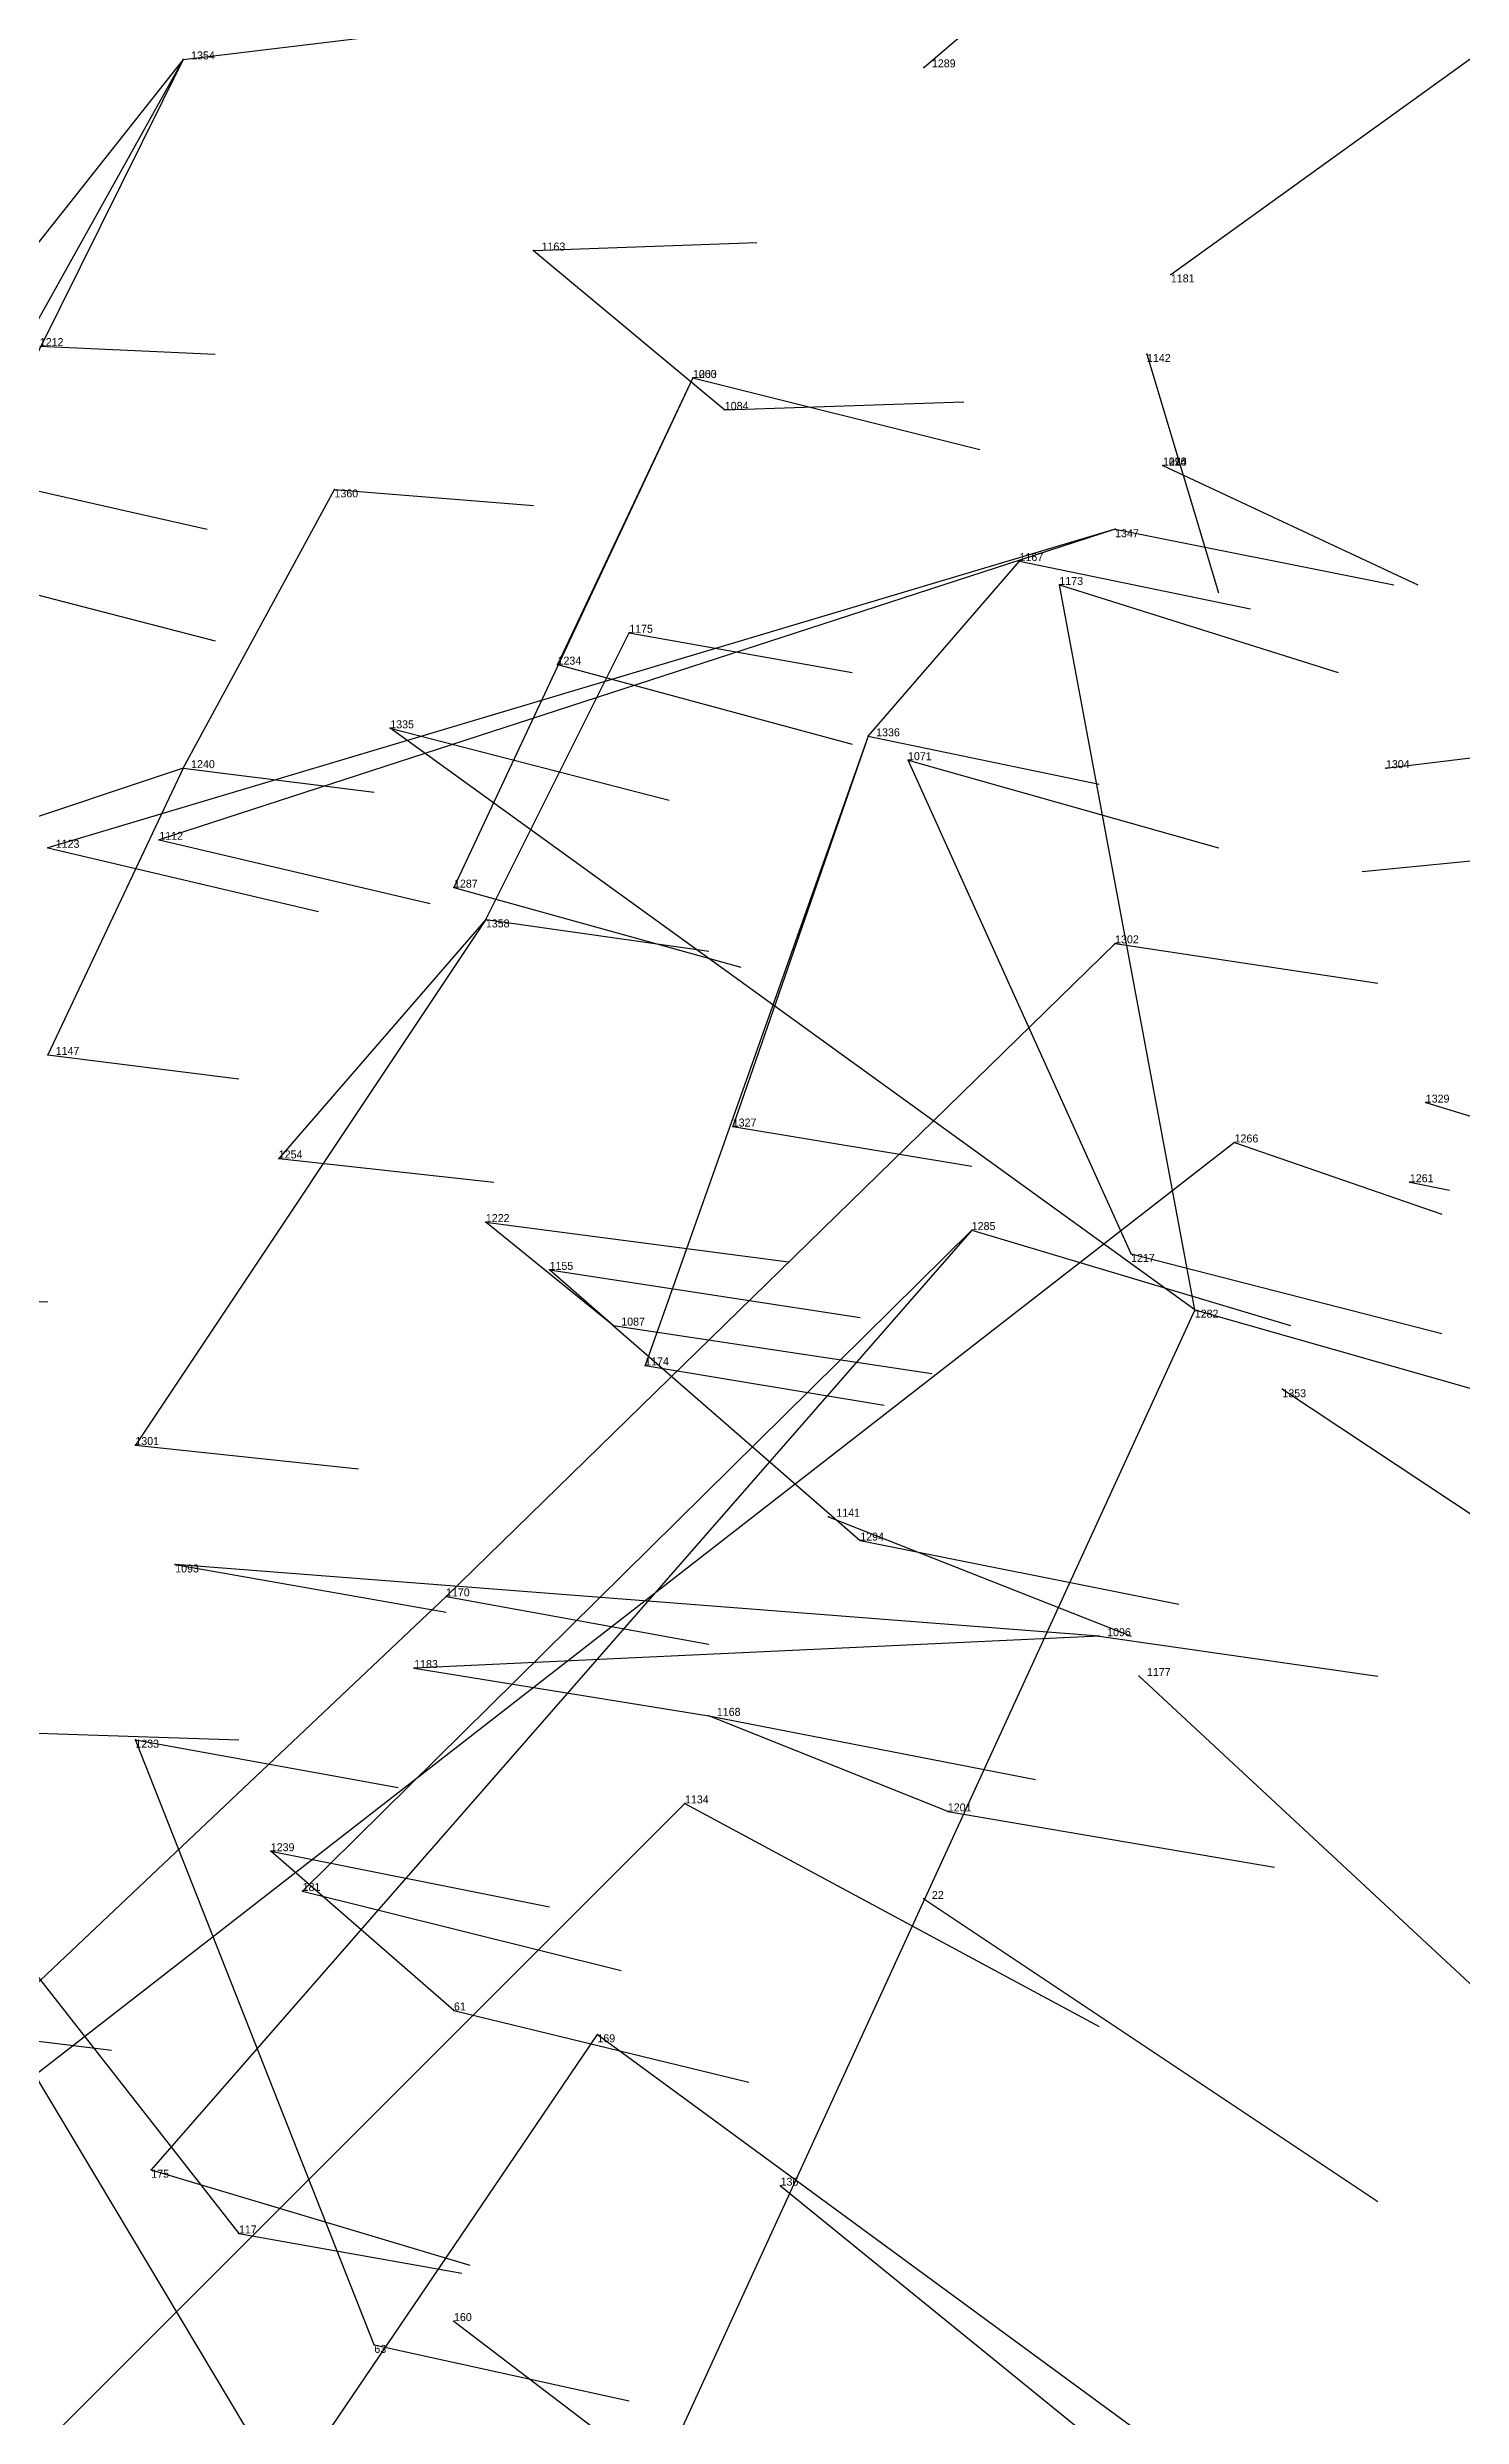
# Model space of a CAD drawing. Extents: x -747426.44 to -747424.45, y -964659.9 to -964657.28.
# Drawn here: x -747424.793 to -747424.6155, y -964658.206 to -964657.9085 of the extents above; entities that cross this region are included whole.
import ezdxf

# ---------------------------------------------------------------- set-up
doc = ezdxf.new("R2010")
doc.units = 0
for name, color, linetype in [('Facilities', 3, 'CONTINUOUS'), ('Facilities_lines', 3, 'CONTINUOUS'), ('Normals', 1, 'CONTINUOUS'), ('Source_points', 5, 'CONTINUOUS'), ('Text', 3, 'CONTINUOUS')]:
    doc.layers.add(name, color=color, linetype=linetype)

msp = doc.modelspace()

# ---------------------------------------------------------------- linework, layer by layer
at = {"layer": 'Facilities', "color": 3}
for p in [(-747424.776, -964657.91, 137.258), (-747424.683, -964657.911, 137.237), (-747424.732, -964657.934, 137.254), (-747424.652, -964657.937, 137.222), (-747424.655, -964657.947, 137.026), (-747424.712, -964657.95, 137.04), (-747424.653, -964657.961, 137.017), (-747424.659, -964657.969, 137.017), (-747424.69, -964657.995, 137.233), (-747424.776, -964657.999, 137.264), (-747424.625, -964657.999, 137.21), (-747424.738, -964658.018, 137.25), (-747424.62, -964658.041, 137.194), (-747424.644, -964658.046, 136.995), (-747424.622, -964658.051, 136.987), (-747424.677, -964658.057, 137.229), (-747424.657, -964658.06, 137.004), (-747424.722, -964658.069, 137.038), (-747424.649, -964658.067, 136.996), (-747424.638, -964658.077, 137.204), (-747424.695, -964658.093, 137.23), (-747424.743, -964658.103, 137.236), (-747424.661, -964658.108, 137.017), (-747424.656, -964658.113, 137.205), (-747424.713, -964658.129, 137.231), (-747424.68, -964658.13, 137.017), (-747424.683, -964658.141, 137.225), (-747424.742, -964658.155, 137.033), (-747424.701, -964658.177, 137.226), (-747424.742, -964658.194, 137.233), (-747424.752, -964658.197, 137.035)]:
    msp.add_point(p, dxfattribs=at)
at = {"layer": 'Facilities_lines', "color": 3}
for p, q in [((-747424.776, -964657.91, 137.258), (-747424.897, -964658.063, 137.287)), ((-747424.776, -964657.91, 137.258), (-747424.868, -964658.075, 137.281)), ((-747424.776, -964657.91, 137.258), (-747424.843, -964658.045, 137.281)), ((-747424.732, -964657.934, 137.254), (-747424.708, -964657.954, 137.238)), ((-747424.712, -964657.95, 137.04), (-747424.742, -964658.014, 137.052)), ((-747424.712, -964657.95, 137.04), (-747424.729, -964657.986, 137.041)), ((-747424.712, -964657.95, 137.04), (-747424.712, -964657.95, 137.04)), ((-747424.653, -964657.961, 137.017), (-747424.653, -964657.961, 137.017)), ((-747424.653, -964657.961, 137.017), (-747424.653, -964657.961, 137.017)), ((-747424.653, -964657.961, 137.017), (-747424.653, -964657.961, 137.017)), ((-747424.776, -964657.999, 137.264), (-747424.757, -964657.964, 137.254)), ((-747424.659, -964657.969, 137.017), (-747424.793, -964658.009, 137.077)), ((-747424.659, -964657.969, 137.017), (-747424.779, -964658.008, 137.078)), ((-747424.69, -964657.995, 137.233), (-747424.671, -964657.973, 137.233)), ((-747424.649, -964658.067, 136.996), (-747424.666, -964657.976, 137.017)), ((-747424.738, -964658.018, 137.25), (-747424.72, -964657.982, 137.249)), ((-747424.649, -964658.067, 136.996), (-747424.75, -964657.994, 137.05)), ((-747424.69, -964657.995, 137.233), (-747424.718, -964658.074, 137.236)), ((-747424.69, -964657.995, 137.233), (-747424.707, -964658.044, 137.245)), ((-747424.657, -964658.06, 137.004), (-747424.685, -964657.998, 137.027)), ((-747424.776, -964657.999, 137.264), (-747424.83, -964658.017, 137.27)), ((-747424.776, -964657.999, 137.264), (-747424.793, -964658.035, 137.265)), ((-747424.738, -964658.018, 137.25), (-747424.782, -964658.084, 137.26)), ((-747424.738, -964658.018, 137.25), (-747424.764, -964658.048, 137.259)), ((-747424.743, -964658.103, 137.236), (-747424.659, -964658.021, 137.228)), ((-747424.644, -964658.046, 136.995), (-747424.833, -964658.193, 137.077)), ((-747424.677, -964658.057, 137.229), (-747424.78, -964658.175, 137.248)), ((-747424.677, -964658.057, 137.229), (-747424.761, -964658.14, 137.237)), ((-747424.722, -964658.069, 137.038), (-747424.738, -964658.056, 137.046)), ((-747424.722, -964658.069, 137.038), (-747424.73, -964658.062, 137.047)), ((-747424.722, -964658.069, 137.038), (-747424.691, -964658.096, 137.024)), ((-747424.649, -964658.067, 136.996), (-747424.721, -964658.224, 137.02)), ((-747424.661, -964658.108, 137.017), (-747424.777, -964658.099, 137.065)), ((-747424.743, -964658.103, 137.236), (-747424.836, -964658.191, 137.273)), ((-747424.661, -964658.108, 137.017), (-747424.747, -964658.112, 137.049)), ((-747424.827, -964658.109, 137.081), (-747424.769, -964658.183, 137.052)), ((-747424.827, -964658.109, 137.081), (-747424.766, -964658.211, 137.045)), ((-747424.68, -964658.13, 137.017), (-747424.71, -964658.118, 137.024)), ((-747424.752, -964658.197, 137.035), (-747424.782, -964658.121, 137.056)), ((-747424.713, -964658.129, 137.231), (-747424.824, -964658.24, 137.258)), ((-747424.742, -964658.155, 137.033), (-747424.765, -964658.135, 137.039)), ((-747424.768, -964658.223, 137.242), (-747424.724, -964658.158, 137.232))]:
    msp.add_line(p, q, dxfattribs=at)
at = {"layer": 'Normals', "color": 1}
for p, q in [((-747424.683, -964657.911, 137.237), (-747424.628, -964657.864, 137.306)), ((-747424.652, -964657.937, 137.222), (-747424.584, -964657.888, 137.277)), ((-747424.776, -964657.91, 137.258), (-747424.751, -964657.907, 137.355)), ((-747424.732, -964657.934, 137.254), (-747424.704, -964657.933, 137.35)), ((-747424.794, -964657.946, 137.259), (-747424.772, -964657.947, 137.357)), ((-747424.655, -964657.947, 137.026), (-747424.646, -964657.977, 137.121)), ((-747424.712, -964657.95, 137.04), (-747424.676, -964657.959, 137.133)), ((-747424.712, -964657.95, 137.04), (-747424.676, -964657.959, 137.133)), ((-747424.708, -964657.954, 137.238), (-747424.678, -964657.953, 137.333)), ((-747424.804, -964657.962, 137.072), (-747424.773, -964657.969, 137.167)), ((-747424.804, -964657.962, 137.072), (-747424.773, -964657.969, 137.167)), ((-747424.653, -964657.961, 137.017), (-747424.621, -964657.976, 137.111)), ((-747424.653, -964657.961, 137.017), (-747424.621, -964657.976, 137.111)), ((-747424.653, -964657.961, 137.017), (-747424.621, -964657.976, 137.111)), ((-747424.653, -964657.961, 137.017), (-747424.621, -964657.976, 137.111)), ((-747424.757, -964657.964, 137.254), (-747424.732, -964657.966, 137.351)), ((-747424.659, -964657.969, 137.017), (-747424.624, -964657.976, 137.111)), ((-747424.671, -964657.973, 137.233), (-747424.642, -964657.979, 137.329)), ((-747424.803, -964657.975, 137.073), (-747424.772, -964657.983, 137.168)), ((-747424.666, -964657.976, 137.017), (-747424.631, -964657.987, 137.11)), ((-747424.72, -964657.982, 137.249), (-747424.692, -964657.987, 137.345)), ((-747424.729, -964657.986, 137.041), (-747424.692, -964657.996, 137.133)), ((-747424.625, -964657.999, 137.21), (-747424.534, -964657.988, 137.25)), ((-747424.75, -964657.994, 137.05), (-747424.715, -964658.003, 137.143)), ((-747424.69, -964657.995, 137.233), (-747424.661, -964658.001, 137.329)), ((-747424.685, -964657.998, 137.027), (-747424.646, -964658.009, 137.119)), ((-747424.776, -964657.999, 137.264), (-747424.752, -964658.002, 137.361)), ((-747424.793, -964658.009, 137.077), (-747424.759, -964658.017, 137.171)), ((-747424.779, -964658.008, 137.078), (-747424.745, -964658.016, 137.172)), ((-747424.597, -964658.009, 136.977), (-747424.628, -964658.012, 137.072)), ((-747424.742, -964658.014, 137.052), (-747424.706, -964658.024, 137.145)), ((-747424.738, -964658.018, 137.25), (-747424.71, -964658.022, 137.346)), ((-747424.659, -964658.021, 137.228), (-747424.626, -964658.026, 137.322)), ((-747424.793, -964658.035, 137.265), (-747424.769, -964658.038, 137.362)), ((-747424.62, -964658.041, 137.194), (-747424.525, -964658.07, 137.209)), ((-747424.707, -964658.044, 137.245), (-747424.677, -964658.049, 137.34)), ((-747424.764, -964658.048, 137.259), (-747424.737, -964658.051, 137.355)), ((-747424.644, -964658.046, 136.995), (-747424.618, -964658.055, 137.091)), ((-747424.622, -964658.051, 136.987), (-747424.617, -964658.052, 137.087)), ((-747424.738, -964658.056, 137.046), (-747424.7, -964658.061, 137.138)), ((-747424.677, -964658.057, 137.229), (-747424.637, -964658.069, 137.32)), ((-747424.657, -964658.06, 137.004), (-747424.618, -964658.07, 137.095)), ((-747424.73, -964658.062, 137.047), (-747424.691, -964658.068, 137.139)), ((-747424.819, -964658.065, 137.265), (-747424.793, -964658.066, 137.361)), ((-747424.722, -964658.069, 137.038), (-747424.682, -964658.075, 137.13)), ((-747424.649, -964658.067, 136.996), (-747424.614, -964658.077, 137.089)), ((-747424.718, -964658.074, 137.236), (-747424.688, -964658.079, 137.331)), ((-747424.638, -964658.077, 137.204), (-747424.558, -964658.13, 137.231)), ((-747424.782, -964658.084, 137.26), (-747424.754, -964658.087, 137.356)), ((-747424.695, -964658.093, 137.23), (-747424.657, -964658.108, 137.321)), ((-747424.691, -964658.096, 137.024), (-747424.651, -964658.104, 137.115)), ((-747424.777, -964658.099, 137.065), (-747424.743, -964658.105, 137.159)), ((-747424.743, -964658.103, 137.236), (-747424.71, -964658.109, 137.33)), ((-747424.661, -964658.108, 137.017), (-747424.626, -964658.113, 137.11)), ((-747424.747, -964658.112, 137.049), (-747424.71, -964658.118, 137.142)), ((-747424.656, -964658.113, 137.205), (-747424.585, -964658.179, 137.23)), ((-747424.8, -964658.12, 137.261), (-747424.769, -964658.121, 137.356)), ((-747424.71, -964658.118, 137.024), (-747424.669, -964658.126, 137.115)), ((-747424.782, -964658.121, 137.056), (-747424.749, -964658.127, 137.15)), ((-747424.713, -964658.129, 137.231), (-747424.661, -964658.157, 137.312)), ((-747424.68, -964658.13, 137.017), (-747424.639, -964658.137, 137.108)), ((-747424.765, -964658.135, 137.039), (-747424.73, -964658.142, 137.132)), ((-747424.761, -964658.14, 137.237), (-747424.721, -964658.15, 137.328)), ((-747424.683, -964658.141, 137.225), (-747424.626, -964658.179, 137.298)), ((-747424.742, -964658.155, 137.033), (-747424.705, -964658.164, 137.125)), ((-747424.817, -964658.156, 137.262), (-747424.785, -964658.16, 137.357)), ((-747424.724, -964658.158, 137.232), (-747424.649, -964658.213, 137.269)), ((-747424.78, -964658.175, 137.248), (-747424.74, -964658.187, 137.339)), ((-747424.701, -964658.177, 137.226), (-747424.626, -964658.238, 137.252)), ((-747424.769, -964658.183, 137.052), (-747424.741, -964658.188, 137.148)), ((-747424.742, -964658.194, 137.233), (-747424.666, -964658.252, 137.263)), ((-747424.752, -964658.197, 137.035), (-747424.72, -964658.204, 137.13))]:
    msp.add_line(p, q, dxfattribs=at)
at = {"layer": 'Source_points', "color": 5}
for p in [(-747424.712, -964657.95, 137.04), (-747424.708, -964657.954, 137.238), (-747424.653, -964657.961, 137.017), (-747424.653, -964657.961, 137.017), (-747424.653, -964657.961, 137.017), (-747424.757, -964657.964, 137.254), (-747424.671, -964657.973, 137.233), (-747424.666, -964657.976, 137.017), (-747424.72, -964657.982, 137.249), (-747424.729, -964657.986, 137.041), (-747424.75, -964657.994, 137.05), (-747424.685, -964657.998, 137.027), (-747424.793, -964658.009, 137.077), (-747424.779, -964658.008, 137.078), (-747424.742, -964658.014, 137.052), (-747424.659, -964658.021, 137.228), (-747424.793, -964658.035, 137.265), (-747424.707, -964658.044, 137.245), (-747424.764, -964658.048, 137.259), (-747424.738, -964658.056, 137.046), (-747424.73, -964658.062, 137.047), (-747424.718, -964658.074, 137.236), (-747424.782, -964658.084, 137.26), (-747424.691, -964658.096, 137.024), (-747424.777, -964658.099, 137.065), (-747424.747, -964658.112, 137.049), (-747424.71, -964658.118, 137.024), (-747424.782, -964658.121, 137.056), (-747424.765, -964658.135, 137.039), (-747424.761, -964658.14, 137.237), (-747424.724, -964658.158, 137.232), (-747424.78, -964658.175, 137.248), (-747424.769, -964658.183, 137.052)]:
    msp.add_point(p, dxfattribs=at)

# ---------------------------------------------------------------- texts
at = {"layer": 'Text', "color": 3}
for s, p in [('1354', (-747424.775, -964657.91, 137.258)), ('1289', (-747424.682, -964657.911, 137.237)), ('1163', (-747424.731, -964657.934, 137.254)), ('1181', (-747424.652, -964657.938, 137.222)), ('1212', (-747424.794, -964657.946, 137.259)), ('1142', (-747424.655, -964657.948, 137.026)), ('1200', (-747424.712, -964657.95, 137.04)), ('1063', (-747424.712, -964657.95, 137.04)), ('1084', (-747424.708, -964657.954, 137.238)), ('1290', (-747424.653, -964657.961, 137.017)), ('1074', (-747424.653, -964657.961, 137.017)), ('1124', (-747424.653, -964657.961, 137.017)), ('1115', (-747424.653, -964657.961, 137.017)), ('1360', (-747424.757, -964657.965, 137.254)), ('1347', (-747424.659, -964657.97, 137.017)), ('1167', (-747424.671, -964657.973, 137.233)), ('1173', (-747424.666, -964657.976, 137.017)), ('1175', (-747424.72, -964657.982, 137.249)), ('1234', (-747424.729, -964657.986, 137.041)), ('1335', (-747424.75, -964657.994, 137.05)), ('1336', (-747424.689, -964657.995, 137.233)), ('1240', (-747424.775, -964657.999, 137.264)), ('1071', (-747424.685, -964657.998, 137.027)), ('1304', (-747424.625, -964657.999, 137.21)), ('1112', (-747424.779, -964658.008, 137.078)), ('1123', (-747424.792, -964658.009, 137.077)), ('1287', (-747424.742, -964658.014, 137.052)), ('1358', (-747424.738, -964658.019, 137.25)), ('1302', (-747424.659, -964658.021, 137.228)), ('1147', (-747424.792, -964658.035, 137.265)), ('1329', (-747424.62, -964658.041, 137.194)), ('1327', (-747424.707, -964658.044, 137.245)), ('1266', (-747424.644, -964658.046, 136.995)), ('1254', (-747424.764, -964658.048, 137.259)), ('1261', (-747424.622, -964658.051, 136.987)), ('1222', (-747424.738, -964658.056, 137.046)), ('1285', (-747424.677, -964658.057, 137.229)), ('1217', (-747424.657, -964658.061, 137.004)), ('1155', (-747424.73, -964658.062, 137.047)), ('1087', (-747424.721, -964658.069, 137.038)), ('1282', (-747424.649, -964658.068, 136.996)), ('1174', (-747424.718, -964658.074, 137.236)), ('1353', (-747424.638, -964658.078, 137.204)), ('1301', (-747424.782, -964658.084, 137.26)), ('1141', (-747424.694, -964658.093, 137.23)), ('1294', (-747424.691, -964658.096, 137.024)), ('1093', (-747424.777, -964658.1, 137.065)), ('1170', (-747424.743, -964658.103, 137.236)), ('1096', (-747424.66, -964658.108, 137.017)), ('1183', (-747424.747, -964658.112, 137.049)), ('1177', (-747424.655, -964658.113, 137.205)), ('1168', (-747424.709, -964658.118, 137.024)), ('1233', (-747424.782, -964658.122, 137.056)), ('1134', (-747424.713, -964658.129, 137.231)), ('1201', (-747424.68, -964658.13, 137.017)), ('1239', (-747424.765, -964658.135, 137.039)), ('181', (-747424.761, -964658.14, 137.237)), ('22', (-747424.682, -964658.141, 137.225)), ('61', (-747424.742, -964658.155, 137.033)), ('169', (-747424.724, -964658.159, 137.232)), ('175', (-747424.78, -964658.176, 137.248)), ('136', (-747424.701, -964658.177, 137.226)), ('117', (-747424.769, -964658.183, 137.052)), ('160', (-747424.742, -964658.194, 137.233)), ('63', (-747424.752, -964658.198, 137.035))]:
    msp.add_text(s, height=0.001, dxfattribs=at).set_placement(p)

doc.saveas('drawing.dxf')
